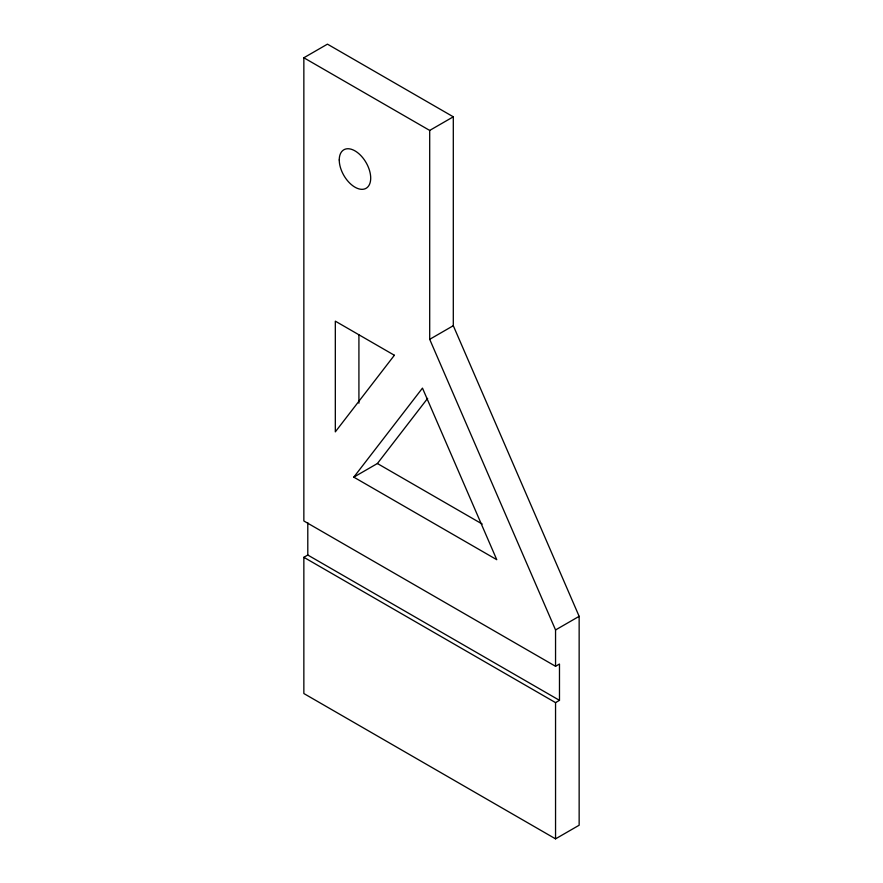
<?xml version="1.0" encoding="UTF-8"?>
<svg xmlns="http://www.w3.org/2000/svg" width="883" height="883" viewBox="0 0 883 883"><rect width="100%" height="100%" fill="white"/><g stroke="black" fill="none" stroke-linecap="round" stroke-linejoin="round"><path stroke-width="1.32" d="M353.796 477.14L422.471 388.112L496.765 559.69L353.796 477.14L377.394 463.52L427.637 398.376M303.851 57.77L327.45 44.15L453.299 116.81L453.299 325.706L579.149 616.334L579.149 825.23L555.55 838.85L303.851 693.53L303.851 557.305L307.792 555.032L559.48 700.34L559.48 664.016L555.55 666.29L303.851 520.97L303.851 57.77L429.701 130.43L453.299 116.81M555.55 666.29L555.55 629.954L429.701 339.326L453.299 325.706M555.55 629.954L579.149 616.334M303.851 557.305L555.55 702.614L559.48 700.34M377.394 463.52L482.228 524.049M555.55 702.614L555.55 838.85M429.701 130.43L429.701 339.326M358.917 334.867L358.917 403.2M307.792 522.736L307.792 555.032M394.381 355.264L335.319 431.853L335.319 321.158L394.381 355.264M339.249 159.955A22.252 12.848 60 0 0 362.847 189.304A22.252 12.848 60 0 0 362.847 157.847A22.252 12.848 60 0 0 339.249 159.955"/></g></svg>
